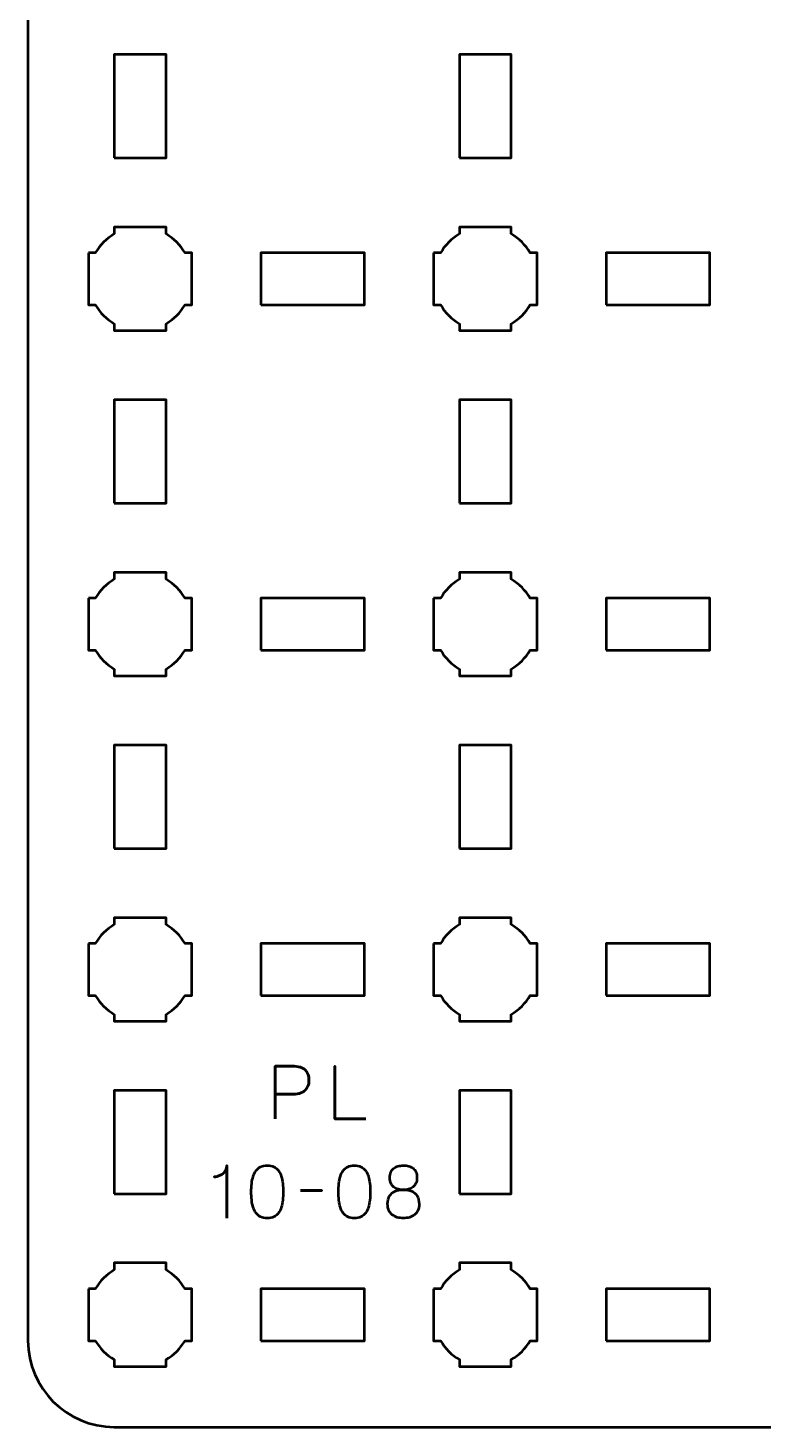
# Model space of a CAD drawing. Header units: centimetres. Extents: x -20.1 to -0.8, y -22.5 to -7.2.
# Drawn here: x -20.15 to -15.89, y -22.5 to -14.4 of the extents above; entities that cross this region are included whole.
import ezdxf

# ---------------------------------------------------------------- set-up
doc = ezdxf.new("R2010")
doc.units = ezdxf.units.CM
doc.header["$MEASUREMENT"] = 0
doc.layers.add('Layer 1', color=7, linetype='Continuous')

msp = doc.modelspace()

# ---------------------------------------------------------------- linework, layer by layer
at = {"layer": 'Layer 1', "color": 250, "lineweight": 53}
for points in [[(-19.65, -15.15), (-19.35, -15.15), (-19.35, -14.55), (-19.65, -14.55), (-19.65, -15.15)], [(-17.65, -15.15), (-17.35, -15.15), (-17.35, -14.55), (-17.65, -14.55), (-17.65, -15.15)], [(-18.8, -16), (-18.2, -16), (-18.2, -15.7), (-18.8, -15.7), (-18.8, -16)], [(-16.8, -16), (-16.2, -16), (-16.2, -15.7), (-16.8, -15.7), (-16.8, -16)], [(-19.65, -17.15), (-19.35, -17.15), (-19.35, -16.55), (-19.65, -16.55), (-19.65, -17.15)], [(-17.65, -17.15), (-17.35, -17.15), (-17.35, -16.55), (-17.65, -16.55), (-17.65, -17.15)], [(-18.8, -18), (-18.2, -18), (-18.2, -17.7), (-18.8, -17.7), (-18.8, -18)], [(-16.8, -18), (-16.2, -18), (-16.2, -17.7), (-16.8, -17.7), (-16.8, -18)], [(-19.65, -19.15), (-19.35, -19.15), (-19.35, -18.55), (-19.65, -18.55), (-19.65, -19.15)], [(-17.65, -19.15), (-17.35, -19.15), (-17.35, -18.55), (-17.65, -18.55), (-17.65, -19.15)], [(-18.8, -20), (-18.2, -20), (-18.2, -19.7), (-18.8, -19.7), (-18.8, -20)], [(-16.8, -20), (-16.2, -20), (-16.2, -19.7), (-16.8, -19.7), (-16.8, -20)], [(-19.65, -21.15), (-19.35, -21.15), (-19.35, -20.55), (-19.65, -20.55), (-19.65, -21.15)], [(-17.65, -21.15), (-17.35, -21.15), (-17.35, -20.55), (-17.65, -20.55), (-17.65, -21.15)], [(-18.8, -22), (-18.2, -22), (-18.2, -21.7), (-18.8, -21.7), (-18.8, -22)], [(-16.8, -22), (-16.2, -22), (-16.2, -21.7), (-16.8, -21.7), (-16.8, -22)]]:
    msp.add_lwpolyline(points, close=True, dxfattribs=at)
msp.add_open_spline([(-20.15, -22), (-20.15, -22), (-20.15, -7.7), (-20.15, -7.7), (-20.15, -7.7), (-20.15, -7.42391), (-19.92609, -7.2), (-19.65, -7.2), (-19.65, -7.2), (-19.65, -7.2), (-1.35, -7.2), (-1.35, -7.2), (-1.35, -7.2), (-1.07391, -7.2), (-0.85, -7.42391), (-0.85, -7.7), (-0.85, -7.7), (-0.85, -7.7), (-0.85, -22), (-0.85, -22), (-0.85, -22), (-0.85, -22.27609), (-1.07391, -22.5), (-1.35, -22.5), (-1.35, -22.5), (-1.35, -22.5), (-19.65, -22.5), (-19.65, -22.5), (-19.65, -22.5), (-19.92609, -22.5), (-20.15, -22.27609), (-20.15, -22)], degree=3, knots=[0, 0, 0, 0, 0.125, 0.125, 0.125, 0.125, 0.25, 0.25, 0.25, 0.25, 0.375, 0.375, 0.375, 0.375, 0.5, 0.5, 0.5, 0.5, 0.625, 0.625, 0.625, 0.625, 0.75, 0.75, 0.75, 0.75, 0.875, 0.875, 0.875, 0.875, 1, 1, 1, 1], dxfattribs=at)
at = {"layer": 'Layer 1', "lineweight": 53}
for points in [[(-19.8, -15.7), (-19.8, -15.7), (-19.75985, -15.7), (-19.75985, -15.7), (-19.75985, -15.7), (-19.7335, -15.65447), (-19.69553, -15.6165), (-19.65, -15.59015), (-19.65, -15.59015), (-19.65, -15.59015), (-19.65, -15.55), (-19.65, -15.55), (-19.65, -15.55), (-19.65, -15.55), (-19.5, -15.55), (-19.5, -15.55), (-19.5, -15.55), (-19.5, -15.55), (-19.35, -15.55), (-19.35, -15.55), (-19.35, -15.55), (-19.35, -15.55), (-19.35, -15.59015), (-19.35, -15.59015), (-19.35, -15.59015), (-19.30447, -15.6165), (-19.2665, -15.65447), (-19.24015, -15.7), (-19.24015, -15.7), (-19.24015, -15.7), (-19.2, -15.7), (-19.2, -15.7), (-19.2, -15.7), (-19.2, -15.7), (-19.2, -15.85), (-19.2, -15.85), (-19.2, -15.85), (-19.2, -15.85), (-19.2, -16), (-19.2, -16), (-19.2, -16), (-19.2, -16), (-19.24015, -16), (-19.24015, -16), (-19.24015, -16), (-19.2665, -16.04553), (-19.30447, -16.0835), (-19.35, -16.10985), (-19.35, -16.10985), (-19.35, -16.10985), (-19.35, -16.15), (-19.35, -16.15), (-19.35, -16.15), (-19.35, -16.15), (-19.5, -16.15), (-19.5, -16.15), (-19.5, -16.15), (-19.5, -16.15), (-19.65, -16.15), (-19.65, -16.15), (-19.65, -16.15), (-19.65, -16.15), (-19.65, -16.10985), (-19.65, -16.10985), (-19.65, -16.10985), (-19.69553, -16.0835), (-19.7335, -16.04553), (-19.75985, -16), (-19.75985, -16), (-19.75985, -16), (-19.8, -16), (-19.8, -16), (-19.8, -16), (-19.8, -16), (-19.8, -15.85), (-19.8, -15.85), (-19.8, -15.85), (-19.8, -15.85), (-19.8, -15.7), (-19.8, -15.7)], [(-17.8, -15.7), (-17.8, -15.7), (-17.75985, -15.7), (-17.75985, -15.7), (-17.75985, -15.7), (-17.7335, -15.65447), (-17.69553, -15.6165), (-17.65, -15.59015), (-17.65, -15.59015), (-17.65, -15.59015), (-17.65, -15.55), (-17.65, -15.55), (-17.65, -15.55), (-17.65, -15.55), (-17.5, -15.55), (-17.5, -15.55), (-17.5, -15.55), (-17.5, -15.55), (-17.35, -15.55), (-17.35, -15.55), (-17.35, -15.55), (-17.35, -15.55), (-17.35, -15.59015), (-17.35, -15.59015), (-17.35, -15.59015), (-17.30447, -15.6165), (-17.2665, -15.65447), (-17.24015, -15.7), (-17.24015, -15.7), (-17.24015, -15.7), (-17.2, -15.7), (-17.2, -15.7), (-17.2, -15.7), (-17.2, -15.7), (-17.2, -15.85), (-17.2, -15.85), (-17.2, -15.85), (-17.2, -15.85), (-17.2, -16), (-17.2, -16), (-17.2, -16), (-17.2, -16), (-17.24015, -16), (-17.24015, -16), (-17.24015, -16), (-17.2665, -16.04553), (-17.30447, -16.0835), (-17.35, -16.10985), (-17.35, -16.10985), (-17.35, -16.10985), (-17.35, -16.15), (-17.35, -16.15), (-17.35, -16.15), (-17.35, -16.15), (-17.5, -16.15), (-17.5, -16.15), (-17.5, -16.15), (-17.5, -16.15), (-17.65, -16.15), (-17.65, -16.15), (-17.65, -16.15), (-17.65, -16.15), (-17.65, -16.10985), (-17.65, -16.10985), (-17.65, -16.10985), (-17.69553, -16.0835), (-17.7335, -16.04553), (-17.75985, -16), (-17.75985, -16), (-17.75985, -16), (-17.8, -16), (-17.8, -16), (-17.8, -16), (-17.8, -16), (-17.8, -15.85), (-17.8, -15.85), (-17.8, -15.85), (-17.8, -15.85), (-17.8, -15.7), (-17.8, -15.7)], [(-19.8, -17.7), (-19.8, -17.7), (-19.75985, -17.7), (-19.75985, -17.7), (-19.75985, -17.7), (-19.7335, -17.65447), (-19.69553, -17.6165), (-19.65, -17.59015), (-19.65, -17.59015), (-19.65, -17.59015), (-19.65, -17.55), (-19.65, -17.55), (-19.65, -17.55), (-19.65, -17.55), (-19.5, -17.55), (-19.5, -17.55), (-19.5, -17.55), (-19.5, -17.55), (-19.35, -17.55), (-19.35, -17.55), (-19.35, -17.55), (-19.35, -17.55), (-19.35, -17.59015), (-19.35, -17.59015), (-19.35, -17.59015), (-19.30447, -17.6165), (-19.2665, -17.65447), (-19.24015, -17.7), (-19.24015, -17.7), (-19.24015, -17.7), (-19.2, -17.7), (-19.2, -17.7), (-19.2, -17.7), (-19.2, -17.7), (-19.2, -17.85), (-19.2, -17.85), (-19.2, -17.85), (-19.2, -17.85), (-19.2, -18), (-19.2, -18), (-19.2, -18), (-19.2, -18), (-19.24015, -18), (-19.24015, -18), (-19.24015, -18), (-19.2665, -18.04553), (-19.30447, -18.0835), (-19.35, -18.10985), (-19.35, -18.10985), (-19.35, -18.10985), (-19.35, -18.15), (-19.35, -18.15), (-19.35, -18.15), (-19.35, -18.15), (-19.5, -18.15), (-19.5, -18.15), (-19.5, -18.15), (-19.5, -18.15), (-19.65, -18.15), (-19.65, -18.15), (-19.65, -18.15), (-19.65, -18.15), (-19.65, -18.10985), (-19.65, -18.10985), (-19.65, -18.10985), (-19.69553, -18.0835), (-19.7335, -18.04553), (-19.75985, -18), (-19.75985, -18), (-19.75985, -18), (-19.8, -18), (-19.8, -18), (-19.8, -18), (-19.8, -18), (-19.8, -17.85), (-19.8, -17.85), (-19.8, -17.85), (-19.8, -17.85), (-19.8, -17.7), (-19.8, -17.7)], [(-17.8, -17.7), (-17.8, -17.7), (-17.75985, -17.7), (-17.75985, -17.7), (-17.75985, -17.7), (-17.7335, -17.65447), (-17.69553, -17.6165), (-17.65, -17.59015), (-17.65, -17.59015), (-17.65, -17.59015), (-17.65, -17.55), (-17.65, -17.55), (-17.65, -17.55), (-17.65, -17.55), (-17.5, -17.55), (-17.5, -17.55), (-17.5, -17.55), (-17.5, -17.55), (-17.35, -17.55), (-17.35, -17.55), (-17.35, -17.55), (-17.35, -17.55), (-17.35, -17.59015), (-17.35, -17.59015), (-17.35, -17.59015), (-17.30447, -17.6165), (-17.2665, -17.65447), (-17.24015, -17.7), (-17.24015, -17.7), (-17.24015, -17.7), (-17.2, -17.7), (-17.2, -17.7), (-17.2, -17.7), (-17.2, -17.7), (-17.2, -17.85), (-17.2, -17.85), (-17.2, -17.85), (-17.2, -17.85), (-17.2, -18), (-17.2, -18), (-17.2, -18), (-17.2, -18), (-17.24015, -18), (-17.24015, -18), (-17.24015, -18), (-17.2665, -18.04553), (-17.30447, -18.0835), (-17.35, -18.10985), (-17.35, -18.10985), (-17.35, -18.10985), (-17.35, -18.15), (-17.35, -18.15), (-17.35, -18.15), (-17.35, -18.15), (-17.5, -18.15), (-17.5, -18.15), (-17.5, -18.15), (-17.5, -18.15), (-17.65, -18.15), (-17.65, -18.15), (-17.65, -18.15), (-17.65, -18.15), (-17.65, -18.10985), (-17.65, -18.10985), (-17.65, -18.10985), (-17.69553, -18.0835), (-17.7335, -18.04553), (-17.75985, -18), (-17.75985, -18), (-17.75985, -18), (-17.8, -18), (-17.8, -18), (-17.8, -18), (-17.8, -18), (-17.8, -17.85), (-17.8, -17.85), (-17.8, -17.85), (-17.8, -17.85), (-17.8, -17.7), (-17.8, -17.7)], [(-19.8, -19.7), (-19.8, -19.7), (-19.75985, -19.7), (-19.75985, -19.7), (-19.75985, -19.7), (-19.7335, -19.65447), (-19.69553, -19.6165), (-19.65, -19.59015), (-19.65, -19.59015), (-19.65, -19.59015), (-19.65, -19.55), (-19.65, -19.55), (-19.65, -19.55), (-19.65, -19.55), (-19.5, -19.55), (-19.5, -19.55), (-19.5, -19.55), (-19.5, -19.55), (-19.35, -19.55), (-19.35, -19.55), (-19.35, -19.55), (-19.35, -19.55), (-19.35, -19.59015), (-19.35, -19.59015), (-19.35, -19.59015), (-19.30447, -19.6165), (-19.2665, -19.65447), (-19.24015, -19.7), (-19.24015, -19.7), (-19.24015, -19.7), (-19.2, -19.7), (-19.2, -19.7), (-19.2, -19.7), (-19.2, -19.7), (-19.2, -19.85), (-19.2, -19.85), (-19.2, -19.85), (-19.2, -19.85), (-19.2, -20), (-19.2, -20), (-19.2, -20), (-19.2, -20), (-19.24015, -20), (-19.24015, -20), (-19.24015, -20), (-19.2665, -20.04553), (-19.30447, -20.0835), (-19.35, -20.10985), (-19.35, -20.10985), (-19.35, -20.10985), (-19.35, -20.15), (-19.35, -20.15), (-19.35, -20.15), (-19.35, -20.15), (-19.5, -20.15), (-19.5, -20.15), (-19.5, -20.15), (-19.5, -20.15), (-19.65, -20.15), (-19.65, -20.15), (-19.65, -20.15), (-19.65, -20.15), (-19.65, -20.10985), (-19.65, -20.10985), (-19.65, -20.10985), (-19.69553, -20.0835), (-19.7335, -20.04553), (-19.75985, -20), (-19.75985, -20), (-19.75985, -20), (-19.8, -20), (-19.8, -20), (-19.8, -20), (-19.8, -20), (-19.8, -19.85), (-19.8, -19.85), (-19.8, -19.85), (-19.8, -19.85), (-19.8, -19.7), (-19.8, -19.7)], [(-17.8, -19.7), (-17.8, -19.7), (-17.75985, -19.7), (-17.75985, -19.7), (-17.75985, -19.7), (-17.7335, -19.65447), (-17.69553, -19.6165), (-17.65, -19.59015), (-17.65, -19.59015), (-17.65, -19.59015), (-17.65, -19.55), (-17.65, -19.55), (-17.65, -19.55), (-17.65, -19.55), (-17.5, -19.55), (-17.5, -19.55), (-17.5, -19.55), (-17.5, -19.55), (-17.35, -19.55), (-17.35, -19.55), (-17.35, -19.55), (-17.35, -19.55), (-17.35, -19.59015), (-17.35, -19.59015), (-17.35, -19.59015), (-17.30447, -19.6165), (-17.2665, -19.65447), (-17.24015, -19.7), (-17.24015, -19.7), (-17.24015, -19.7), (-17.2, -19.7), (-17.2, -19.7), (-17.2, -19.7), (-17.2, -19.7), (-17.2, -19.85), (-17.2, -19.85), (-17.2, -19.85), (-17.2, -19.85), (-17.2, -20), (-17.2, -20), (-17.2, -20), (-17.2, -20), (-17.24015, -20), (-17.24015, -20), (-17.24015, -20), (-17.2665, -20.04553), (-17.30447, -20.0835), (-17.35, -20.10985), (-17.35, -20.10985), (-17.35, -20.10985), (-17.35, -20.15), (-17.35, -20.15), (-17.35, -20.15), (-17.35, -20.15), (-17.5, -20.15), (-17.5, -20.15), (-17.5, -20.15), (-17.5, -20.15), (-17.65, -20.15), (-17.65, -20.15), (-17.65, -20.15), (-17.65, -20.15), (-17.65, -20.10985), (-17.65, -20.10985), (-17.65, -20.10985), (-17.69553, -20.0835), (-17.7335, -20.04553), (-17.75985, -20), (-17.75985, -20), (-17.75985, -20), (-17.8, -20), (-17.8, -20), (-17.8, -20), (-17.8, -20), (-17.8, -19.85), (-17.8, -19.85), (-17.8, -19.85), (-17.8, -19.85), (-17.8, -19.7), (-17.8, -19.7)], [(-19.8, -21.7), (-19.8, -21.7), (-19.75985, -21.7), (-19.75985, -21.7), (-19.75985, -21.7), (-19.7335, -21.65447), (-19.69553, -21.6165), (-19.65, -21.59015), (-19.65, -21.59015), (-19.65, -21.59015), (-19.65, -21.55), (-19.65, -21.55), (-19.65, -21.55), (-19.65, -21.55), (-19.5, -21.55), (-19.5, -21.55), (-19.5, -21.55), (-19.5, -21.55), (-19.35, -21.55), (-19.35, -21.55), (-19.35, -21.55), (-19.35, -21.55), (-19.35, -21.59015), (-19.35, -21.59015), (-19.35, -21.59015), (-19.30447, -21.6165), (-19.2665, -21.65447), (-19.24015, -21.7), (-19.24015, -21.7), (-19.24015, -21.7), (-19.2, -21.7), (-19.2, -21.7), (-19.2, -21.7), (-19.2, -21.7), (-19.2, -21.85), (-19.2, -21.85), (-19.2, -21.85), (-19.2, -21.85), (-19.2, -22), (-19.2, -22), (-19.2, -22), (-19.2, -22), (-19.24015, -22), (-19.24015, -22), (-19.24015, -22), (-19.2665, -22.04553), (-19.30447, -22.0835), (-19.35, -22.10985), (-19.35, -22.10985), (-19.35, -22.10985), (-19.35, -22.15), (-19.35, -22.15), (-19.35, -22.15), (-19.35, -22.15), (-19.5, -22.15), (-19.5, -22.15), (-19.5, -22.15), (-19.5, -22.15), (-19.65, -22.15), (-19.65, -22.15), (-19.65, -22.15), (-19.65, -22.15), (-19.65, -22.10985), (-19.65, -22.10985), (-19.65, -22.10985), (-19.69553, -22.0835), (-19.7335, -22.04553), (-19.75985, -22), (-19.75985, -22), (-19.75985, -22), (-19.8, -22), (-19.8, -22), (-19.8, -22), (-19.8, -22), (-19.8, -21.85), (-19.8, -21.85), (-19.8, -21.85), (-19.8, -21.85), (-19.8, -21.7), (-19.8, -21.7)], [(-17.8, -21.7), (-17.8, -21.7), (-17.75985, -21.7), (-17.75985, -21.7), (-17.75985, -21.7), (-17.7335, -21.65447), (-17.69553, -21.6165), (-17.65, -21.59015), (-17.65, -21.59015), (-17.65, -21.59015), (-17.65, -21.55), (-17.65, -21.55), (-17.65, -21.55), (-17.65, -21.55), (-17.5, -21.55), (-17.5, -21.55), (-17.5, -21.55), (-17.5, -21.55), (-17.35, -21.55), (-17.35, -21.55), (-17.35, -21.55), (-17.35, -21.55), (-17.35, -21.59015), (-17.35, -21.59015), (-17.35, -21.59015), (-17.30447, -21.6165), (-17.2665, -21.65447), (-17.24015, -21.7), (-17.24015, -21.7), (-17.24015, -21.7), (-17.2, -21.7), (-17.2, -21.7), (-17.2, -21.7), (-17.2, -21.7), (-17.2, -21.85), (-17.2, -21.85), (-17.2, -21.85), (-17.2, -21.85), (-17.2, -22), (-17.2, -22), (-17.2, -22), (-17.2, -22), (-17.24015, -22), (-17.24015, -22), (-17.24015, -22), (-17.2665, -22.04553), (-17.30447, -22.0835), (-17.35, -22.10985), (-17.35, -22.10985), (-17.35, -22.10985), (-17.35, -22.15), (-17.35, -22.15), (-17.35, -22.15), (-17.35, -22.15), (-17.5, -22.15), (-17.5, -22.15), (-17.5, -22.15), (-17.5, -22.15), (-17.65, -22.15), (-17.65, -22.15), (-17.65, -22.15), (-17.65, -22.15), (-17.65, -22.10985), (-17.65, -22.10985), (-17.65, -22.10985), (-17.69553, -22.0835), (-17.7335, -22.04553), (-17.75985, -22), (-17.75985, -22), (-17.75985, -22), (-17.8, -22), (-17.8, -22), (-17.8, -22), (-17.8, -22), (-17.8, -21.85), (-17.8, -21.85), (-17.8, -21.85), (-17.8, -21.85), (-17.8, -21.7), (-17.8, -21.7)]]:
    msp.add_open_spline(points, degree=3, knots=[0, 0, 0, 0, 0.05, 0.05, 0.05, 0.05, 0.1, 0.1, 0.1, 0.1, 0.15, 0.15, 0.15, 0.15, 0.2, 0.2, 0.2, 0.2, 0.25, 0.25, 0.25, 0.25, 0.3, 0.3, 0.3, 0.3, 0.35, 0.35, 0.35, 0.35, 0.4, 0.4, 0.4, 0.4, 0.45, 0.45, 0.45, 0.45, 0.5, 0.5, 0.5, 0.5, 0.55, 0.55, 0.55, 0.55, 0.6, 0.6, 0.6, 0.6, 0.65, 0.65, 0.65, 0.65, 0.7, 0.7, 0.7, 0.7, 0.75, 0.75, 0.75, 0.75, 0.8, 0.8, 0.8, 0.8, 0.85, 0.85, 0.85, 0.85, 0.9, 0.9, 0.9, 0.9, 0.95, 0.95, 0.95, 0.95, 1, 1, 1, 1], dxfattribs=at)
at = {"layer": 'Layer 1', "color": 5, "lineweight": 53}
for points, knots in [([(-18.71758, -20.71494), (-18.71758, -20.71494), (-18.71758, -20.40972), (-18.71758, -20.40972), (-18.71758, -20.40972), (-18.71758, -20.40972), (-18.62021, -20.40972), (-18.62021, -20.40972), (-18.62021, -20.40972), (-18.60074, -20.40979), (-18.58473, -20.41198), (-18.5721, -20.41621), (-18.5721, -20.41621), (-18.55954, -20.42037), (-18.54966, -20.42616), (-18.54253, -20.4335), (-18.54253, -20.4335), (-18.53541, -20.44076), (-18.53033, -20.44909), (-18.52722, -20.45847), (-18.52722, -20.45847), (-18.52419, -20.46786), (-18.52243, -20.47766), (-18.522, -20.48804), (-18.522, -20.48804), (-18.52151, -20.49841), (-18.52271, -20.50857), (-18.52553, -20.51844), (-18.52553, -20.51844), (-18.52842, -20.52832), (-18.53329, -20.53728), (-18.54028, -20.54533), (-18.54028, -20.54533), (-18.54719, -20.55337), (-18.55657, -20.55979), (-18.56836, -20.56452), (-18.56836, -20.56452), (-18.58014, -20.56931), (-18.59474, -20.57171), (-18.61217, -20.57185), (-18.61217, -20.57185), (-18.61217, -20.57185), (-18.71758, -20.57185), (-18.71758, -20.57185), (-18.71758, -20.57185), (-18.71758, -20.57185), (-18.61217, -20.57185), (-18.61217, -20.57185), (-18.61217, -20.57185), (-18.5951, -20.57171), (-18.58063, -20.56931), (-18.56892, -20.56452), (-18.56892, -20.56452), (-18.55714, -20.55979), (-18.54775, -20.55337), (-18.5407, -20.54533), (-18.5407, -20.54533), (-18.53371, -20.53728), (-18.5287, -20.52832), (-18.52574, -20.51844), (-18.52574, -20.51844), (-18.52278, -20.50857), (-18.52151, -20.49841), (-18.522, -20.48804), (-18.522, -20.48804), (-18.52243, -20.47766), (-18.52419, -20.46786), (-18.52736, -20.45847), (-18.52736, -20.45847), (-18.53047, -20.44909), (-18.53569, -20.44076), (-18.54282, -20.4335), (-18.54282, -20.4335), (-18.55001, -20.42616), (-18.55989, -20.42037), (-18.57245, -20.41621), (-18.57245, -20.41621), (-18.58508, -20.41198), (-18.60095, -20.40979), (-18.62021, -20.40972), (-18.62021, -20.40972), (-18.62021, -20.40972), (-18.71758, -20.40972), (-18.71758, -20.40972), (-18.71758, -20.40972), (-18.71758, -20.40972), (-18.71758, -20.71494), (-18.71758, -20.71494)], [0, 0, 0, 0, 0.0454545, 0.0454545, 0.0454545, 0.0454545, 0.0909091, 0.0909091, 0.0909091, 0.0909091, 0.1363636, 0.1363636, 0.1363636, 0.1363636, 0.1818182, 0.1818182, 0.1818182, 0.1818182, 0.2272727, 0.2272727, 0.2272727, 0.2272727, 0.2727273, 0.2727273, 0.2727273, 0.2727273, 0.3181818, 0.3181818, 0.3181818, 0.3181818, 0.3636364, 0.3636364, 0.3636364, 0.3636364, 0.4090909, 0.4090909, 0.4090909, 0.4090909, 0.4545455, 0.4545455, 0.4545455, 0.4545455, 0.5, 0.5, 0.5, 0.5, 0.5454545, 0.5454545, 0.5454545, 0.5454545, 0.5909091, 0.5909091, 0.5909091, 0.5909091, 0.6363636, 0.6363636, 0.6363636, 0.6363636, 0.6818182, 0.6818182, 0.6818182, 0.6818182, 0.7272727, 0.7272727, 0.7272727, 0.7272727, 0.7727273, 0.7727273, 0.7727273, 0.7727273, 0.8181818, 0.8181818, 0.8181818, 0.8181818, 0.8636364, 0.8636364, 0.8636364, 0.8636364, 0.9090909, 0.9090909, 0.9090909, 0.9090909, 0.9545455, 0.9545455, 0.9545455, 0.9545455, 1, 1, 1, 1]), ([(-18.19308, -20.71494), (-18.19308, -20.71494), (-18.3713, -20.71494), (-18.3713, -20.71494), (-18.3713, -20.71494), (-18.3713, -20.71494), (-18.3713, -20.40972), (-18.3713, -20.40972), (-18.3713, -20.40972), (-18.3713, -20.40972), (-18.3713, -20.71494), (-18.3713, -20.71494), (-18.3713, -20.71494), (-18.3713, -20.71494), (-18.19308, -20.71494), (-18.19308, -20.71494)], [0, 0, 0, 0, 0.25, 0.25, 0.25, 0.25, 0.5, 0.5, 0.5, 0.5, 0.75, 0.75, 0.75, 0.75, 1, 1, 1, 1]), ([(-18.99846, -21.29025), (-18.99846, -21.29025), (-18.99846, -20.98503), (-18.99846, -20.98503), (-18.99846, -20.98503), (-18.99853, -20.9954), (-19.00037, -21.00429), (-19.0039, -21.0117), (-19.0039, -21.0117), (-19.00735, -21.01918), (-19.01194, -21.02532), (-19.01758, -21.03025), (-19.01758, -21.03025), (-19.02323, -21.03519), (-19.0293, -21.03914), (-19.03579, -21.04211), (-19.03579, -21.04211), (-19.04228, -21.045), (-19.04856, -21.04719), (-19.05463, -21.04853), (-19.05463, -21.04853), (-19.06076, -21.04994), (-19.06599, -21.05079), (-19.07043, -21.05107), (-19.07043, -21.05107), (-19.06599, -21.05079), (-19.06076, -21.04994), (-19.05463, -21.04853), (-19.05463, -21.04853), (-19.04856, -21.04719), (-19.04228, -21.045), (-19.03579, -21.04211), (-19.03579, -21.04211), (-19.0293, -21.03914), (-19.02323, -21.03519), (-19.01758, -21.03025), (-19.01758, -21.03025), (-19.01194, -21.02532), (-19.00735, -21.01918), (-19.0039, -21.0117), (-19.0039, -21.0117), (-19.00037, -21.00429), (-18.99853, -20.9954), (-18.99846, -20.98503), (-18.99846, -20.98503), (-18.99846, -20.98503), (-18.99846, -21.29025), (-18.99846, -21.29025)], [0, 0, 0, 0, 0.0833333, 0.0833333, 0.0833333, 0.0833333, 0.1666667, 0.1666667, 0.1666667, 0.1666667, 0.25, 0.25, 0.25, 0.25, 0.3333333, 0.3333333, 0.3333333, 0.3333333, 0.4166667, 0.4166667, 0.4166667, 0.4166667, 0.5, 0.5, 0.5, 0.5, 0.5833333, 0.5833333, 0.5833333, 0.5833333, 0.6666667, 0.6666667, 0.6666667, 0.6666667, 0.75, 0.75, 0.75, 0.75, 0.8333333, 0.8333333, 0.8333333, 0.8333333, 0.9166667, 0.9166667, 0.9166667, 0.9166667, 1, 1, 1, 1]), ([(-18.76394, -21.29025), (-18.74913, -21.29018), (-18.73636, -21.28757), (-18.7257, -21.28249), (-18.7257, -21.28249), (-18.71512, -21.27741), (-18.7063, -21.27014), (-18.69925, -21.2609), (-18.69925, -21.2609), (-18.69226, -21.25159), (-18.68676, -21.24058), (-18.68267, -21.22788), (-18.68267, -21.22788), (-18.67864, -21.21518), (-18.67575, -21.20128), (-18.67413, -21.18604), (-18.67413, -21.18604), (-18.67243, -21.1708), (-18.67159, -21.15478), (-18.67166, -21.13785), (-18.67166, -21.13785), (-18.67159, -21.12099), (-18.67243, -21.10497), (-18.67413, -21.0898), (-18.67413, -21.0898), (-18.67575, -21.07463), (-18.67864, -21.06066), (-18.68267, -21.04796), (-18.68267, -21.04796), (-18.68676, -21.03533), (-18.69226, -21.02433), (-18.69925, -21.01494), (-18.69925, -21.01494), (-18.7063, -21.00563), (-18.71512, -20.99836), (-18.7257, -20.99328), (-18.7257, -20.99328), (-18.73636, -20.98813), (-18.74913, -20.98552), (-18.76394, -20.98545), (-18.76394, -20.98545), (-18.77876, -20.98552), (-18.79153, -20.98813), (-18.80219, -20.99328), (-18.80219, -20.99328), (-18.81277, -20.99836), (-18.82159, -21.00563), (-18.82864, -21.01494), (-18.82864, -21.01494), (-18.83563, -21.02433), (-18.84113, -21.03533), (-18.84522, -21.04796), (-18.84522, -21.04796), (-18.84925, -21.06066), (-18.85214, -21.07463), (-18.85376, -21.0898), (-18.85376, -21.0898), (-18.85545, -21.10497), (-18.8563, -21.12099), (-18.85623, -21.13785), (-18.85623, -21.13785), (-18.8563, -21.15478), (-18.85545, -21.1708), (-18.85376, -21.18604), (-18.85376, -21.18604), (-18.85214, -21.20128), (-18.84925, -21.21518), (-18.84522, -21.22788), (-18.84522, -21.22788), (-18.84113, -21.24058), (-18.83563, -21.25159), (-18.82864, -21.2609), (-18.82864, -21.2609), (-18.82159, -21.27014), (-18.81277, -21.27741), (-18.80219, -21.28249), (-18.80219, -21.28249), (-18.79153, -21.28757), (-18.77876, -21.29018), (-18.76394, -21.29025)], [0, 0, 0, 0, 0.05, 0.05, 0.05, 0.05, 0.1, 0.1, 0.1, 0.1, 0.15, 0.15, 0.15, 0.15, 0.2, 0.2, 0.2, 0.2, 0.25, 0.25, 0.25, 0.25, 0.3, 0.3, 0.3, 0.3, 0.35, 0.35, 0.35, 0.35, 0.4, 0.4, 0.4, 0.4, 0.45, 0.45, 0.45, 0.45, 0.5, 0.5, 0.5, 0.5, 0.55, 0.55, 0.55, 0.55, 0.6, 0.6, 0.6, 0.6, 0.65, 0.65, 0.65, 0.65, 0.7, 0.7, 0.7, 0.7, 0.75, 0.75, 0.75, 0.75, 0.8, 0.8, 0.8, 0.8, 0.85, 0.85, 0.85, 0.85, 0.9, 0.9, 0.9, 0.9, 0.95, 0.95, 0.95, 0.95, 1, 1, 1, 1]), ([(-18.76394, -21.29025), (-18.74913, -21.29018), (-18.73636, -21.28757), (-18.7257, -21.28249), (-18.7257, -21.28249), (-18.71512, -21.27741), (-18.7063, -21.27014), (-18.69925, -21.2609), (-18.69925, -21.2609), (-18.69226, -21.25159), (-18.68676, -21.24058), (-18.68267, -21.22788), (-18.68267, -21.22788), (-18.67864, -21.21518), (-18.67575, -21.20128), (-18.67413, -21.18604), (-18.67413, -21.18604), (-18.67243, -21.1708), (-18.67159, -21.15478), (-18.67166, -21.13785), (-18.67166, -21.13785), (-18.67159, -21.12099), (-18.67243, -21.10497), (-18.67413, -21.0898), (-18.67413, -21.0898), (-18.67575, -21.07463), (-18.67864, -21.06066), (-18.68267, -21.04796), (-18.68267, -21.04796), (-18.68676, -21.03533), (-18.69226, -21.02433), (-18.69925, -21.01494), (-18.69925, -21.01494), (-18.7063, -21.00563), (-18.71512, -20.99836), (-18.7257, -20.99328), (-18.7257, -20.99328), (-18.73636, -20.98813), (-18.74913, -20.98552), (-18.76394, -20.98545), (-18.76394, -20.98545), (-18.77876, -20.98552), (-18.79153, -20.98813), (-18.80219, -20.99328), (-18.80219, -20.99328), (-18.81277, -20.99836), (-18.82159, -21.00563), (-18.82864, -21.01494), (-18.82864, -21.01494), (-18.83563, -21.02433), (-18.84113, -21.03533), (-18.84522, -21.04796), (-18.84522, -21.04796), (-18.84925, -21.06066), (-18.85214, -21.07463), (-18.85376, -21.0898), (-18.85376, -21.0898), (-18.85545, -21.10497), (-18.8563, -21.12099), (-18.85623, -21.13785), (-18.85623, -21.13785), (-18.8563, -21.15478), (-18.85545, -21.1708), (-18.85376, -21.18604), (-18.85376, -21.18604), (-18.85214, -21.20128), (-18.84925, -21.21518), (-18.84522, -21.22788), (-18.84522, -21.22788), (-18.84113, -21.24058), (-18.83563, -21.25159), (-18.82864, -21.2609), (-18.82864, -21.2609), (-18.82159, -21.27014), (-18.81277, -21.27741), (-18.80219, -21.28249), (-18.80219, -21.28249), (-18.79153, -21.28757), (-18.77876, -21.29018), (-18.76394, -21.29025)], [0, 0, 0, 0, 0.05, 0.05, 0.05, 0.05, 0.1, 0.1, 0.1, 0.1, 0.15, 0.15, 0.15, 0.15, 0.2, 0.2, 0.2, 0.2, 0.25, 0.25, 0.25, 0.25, 0.3, 0.3, 0.3, 0.3, 0.35, 0.35, 0.35, 0.35, 0.4, 0.4, 0.4, 0.4, 0.45, 0.45, 0.45, 0.45, 0.5, 0.5, 0.5, 0.5, 0.55, 0.55, 0.55, 0.55, 0.6, 0.6, 0.6, 0.6, 0.65, 0.65, 0.65, 0.65, 0.7, 0.7, 0.7, 0.7, 0.75, 0.75, 0.75, 0.75, 0.8, 0.8, 0.8, 0.8, 0.85, 0.85, 0.85, 0.85, 0.9, 0.9, 0.9, 0.9, 0.95, 0.95, 0.95, 0.95, 1, 1, 1, 1]), ([(-18.25891, -21.29025), (-18.2441, -21.29018), (-18.23133, -21.28757), (-18.22067, -21.28249), (-18.22067, -21.28249), (-18.21009, -21.27741), (-18.20127, -21.27014), (-18.19422, -21.2609), (-18.19422, -21.2609), (-18.18723, -21.25159), (-18.18173, -21.24058), (-18.17764, -21.22788), (-18.17764, -21.22788), (-18.17361, -21.21518), (-18.17072, -21.20128), (-18.1691, -21.18604), (-18.1691, -21.18604), (-18.1674, -21.1708), (-18.16656, -21.15478), (-18.16663, -21.13785), (-18.16663, -21.13785), (-18.16656, -21.12099), (-18.1674, -21.10497), (-18.1691, -21.0898), (-18.1691, -21.0898), (-18.17072, -21.07463), (-18.17361, -21.06066), (-18.17764, -21.04796), (-18.17764, -21.04796), (-18.18173, -21.03533), (-18.18723, -21.02433), (-18.19422, -21.01494), (-18.19422, -21.01494), (-18.20127, -21.00563), (-18.21009, -20.99836), (-18.22067, -20.99328), (-18.22067, -20.99328), (-18.23133, -20.98813), (-18.2441, -20.98552), (-18.25891, -20.98545), (-18.25891, -20.98545), (-18.27373, -20.98552), (-18.2865, -20.98813), (-18.29716, -20.99328), (-18.29716, -20.99328), (-18.30774, -20.99836), (-18.31656, -21.00563), (-18.32361, -21.01494), (-18.32361, -21.01494), (-18.3306, -21.02433), (-18.3361, -21.03533), (-18.34019, -21.04796), (-18.34019, -21.04796), (-18.34422, -21.06066), (-18.34711, -21.07463), (-18.34873, -21.0898), (-18.34873, -21.0898), (-18.35042, -21.10497), (-18.35127, -21.12099), (-18.3512, -21.13785), (-18.3512, -21.13785), (-18.35127, -21.15478), (-18.35042, -21.1708), (-18.34873, -21.18604), (-18.34873, -21.18604), (-18.34711, -21.20128), (-18.34422, -21.21518), (-18.34019, -21.22788), (-18.34019, -21.22788), (-18.3361, -21.24058), (-18.3306, -21.25159), (-18.32361, -21.2609), (-18.32361, -21.2609), (-18.31656, -21.27014), (-18.30774, -21.27741), (-18.29716, -21.28249), (-18.29716, -21.28249), (-18.2865, -21.28757), (-18.27373, -21.29018), (-18.25891, -21.29025)], [0, 0, 0, 0, 0.05, 0.05, 0.05, 0.05, 0.1, 0.1, 0.1, 0.1, 0.15, 0.15, 0.15, 0.15, 0.2, 0.2, 0.2, 0.2, 0.25, 0.25, 0.25, 0.25, 0.3, 0.3, 0.3, 0.3, 0.35, 0.35, 0.35, 0.35, 0.4, 0.4, 0.4, 0.4, 0.45, 0.45, 0.45, 0.45, 0.5, 0.5, 0.5, 0.5, 0.55, 0.55, 0.55, 0.55, 0.6, 0.6, 0.6, 0.6, 0.65, 0.65, 0.65, 0.65, 0.7, 0.7, 0.7, 0.7, 0.75, 0.75, 0.75, 0.75, 0.8, 0.8, 0.8, 0.8, 0.85, 0.85, 0.85, 0.85, 0.9, 0.9, 0.9, 0.9, 0.95, 0.95, 0.95, 0.95, 1, 1, 1, 1]), ([(-18.25891, -21.29025), (-18.2441, -21.29018), (-18.23133, -21.28757), (-18.22067, -21.28249), (-18.22067, -21.28249), (-18.21009, -21.27741), (-18.20127, -21.27014), (-18.19422, -21.2609), (-18.19422, -21.2609), (-18.18723, -21.25159), (-18.18173, -21.24058), (-18.17764, -21.22788), (-18.17764, -21.22788), (-18.17361, -21.21518), (-18.17072, -21.20128), (-18.1691, -21.18604), (-18.1691, -21.18604), (-18.1674, -21.1708), (-18.16656, -21.15478), (-18.16663, -21.13785), (-18.16663, -21.13785), (-18.16656, -21.12099), (-18.1674, -21.10497), (-18.1691, -21.0898), (-18.1691, -21.0898), (-18.17072, -21.07463), (-18.17361, -21.06066), (-18.17764, -21.04796), (-18.17764, -21.04796), (-18.18173, -21.03533), (-18.18723, -21.02433), (-18.19422, -21.01494), (-18.19422, -21.01494), (-18.20127, -21.00563), (-18.21009, -20.99836), (-18.22067, -20.99328), (-18.22067, -20.99328), (-18.23133, -20.98813), (-18.2441, -20.98552), (-18.25891, -20.98545), (-18.25891, -20.98545), (-18.27373, -20.98552), (-18.2865, -20.98813), (-18.29716, -20.99328), (-18.29716, -20.99328), (-18.30774, -20.99836), (-18.31656, -21.00563), (-18.32361, -21.01494), (-18.32361, -21.01494), (-18.3306, -21.02433), (-18.3361, -21.03533), (-18.34019, -21.04796), (-18.34019, -21.04796), (-18.34422, -21.06066), (-18.34711, -21.07463), (-18.34873, -21.0898), (-18.34873, -21.0898), (-18.35042, -21.10497), (-18.35127, -21.12099), (-18.3512, -21.13785), (-18.3512, -21.13785), (-18.35127, -21.15478), (-18.35042, -21.1708), (-18.34873, -21.18604), (-18.34873, -21.18604), (-18.34711, -21.20128), (-18.34422, -21.21518), (-18.34019, -21.22788), (-18.34019, -21.22788), (-18.3361, -21.24058), (-18.3306, -21.25159), (-18.32361, -21.2609), (-18.32361, -21.2609), (-18.31656, -21.27014), (-18.30774, -21.27741), (-18.29716, -21.28249), (-18.29716, -21.28249), (-18.2865, -21.28757), (-18.27373, -21.29018), (-18.25891, -21.29025)], [0, 0, 0, 0, 0.05, 0.05, 0.05, 0.05, 0.1, 0.1, 0.1, 0.1, 0.15, 0.15, 0.15, 0.15, 0.2, 0.2, 0.2, 0.2, 0.25, 0.25, 0.25, 0.25, 0.3, 0.3, 0.3, 0.3, 0.35, 0.35, 0.35, 0.35, 0.4, 0.4, 0.4, 0.4, 0.45, 0.45, 0.45, 0.45, 0.5, 0.5, 0.5, 0.5, 0.55, 0.55, 0.55, 0.55, 0.6, 0.6, 0.6, 0.6, 0.65, 0.65, 0.65, 0.65, 0.7, 0.7, 0.7, 0.7, 0.75, 0.75, 0.75, 0.75, 0.8, 0.8, 0.8, 0.8, 0.85, 0.85, 0.85, 0.85, 0.9, 0.9, 0.9, 0.9, 0.95, 0.95, 0.95, 0.95, 1, 1, 1, 1]), ([(-17.97528, -21.12642), (-17.96442, -21.12642), (-17.95426, -21.12515), (-17.94473, -21.12261), (-17.94473, -21.12261), (-17.93528, -21.12), (-17.92695, -21.11591), (-17.91969, -21.11033), (-17.91969, -21.11033), (-17.91249, -21.10476), (-17.90685, -21.09749), (-17.90275, -21.08853), (-17.90275, -21.08853), (-17.89866, -21.07964), (-17.89662, -21.06885), (-17.89655, -21.05615), (-17.89655, -21.05615), (-17.89662, -21.04345), (-17.89859, -21.03258), (-17.90247, -21.02355), (-17.90247, -21.02355), (-17.90635, -21.01452), (-17.91186, -21.00711), (-17.91891, -21.0014), (-17.91891, -21.0014), (-17.92597, -20.99575), (-17.93429, -20.99159), (-17.94389, -20.98898), (-17.94389, -20.98898), (-17.95341, -20.98637), (-17.96393, -20.98524), (-17.97528, -20.98545), (-17.97528, -20.98545), (-17.98664, -20.98559), (-17.99716, -20.98708), (-18.00668, -20.98969), (-18.00668, -20.98969), (-18.01628, -20.99237), (-18.0246, -20.99646), (-18.03166, -21.00203), (-18.03166, -21.00203), (-18.03871, -21.00761), (-18.04422, -21.01487), (-18.0481, -21.02376), (-18.0481, -21.02376), (-18.05198, -21.03272), (-18.05395, -21.04345), (-18.05402, -21.05615), (-18.05402, -21.05615), (-18.05395, -21.06885), (-18.05191, -21.07964), (-18.04781, -21.08853), (-18.04781, -21.08853), (-18.04372, -21.09749), (-18.03808, -21.10476), (-18.03081, -21.11033), (-18.03081, -21.11033), (-18.02361, -21.11591), (-18.01529, -21.12), (-18.00583, -21.12261), (-18.00583, -21.12261), (-17.99631, -21.12515), (-17.98615, -21.12642), (-17.97528, -21.12642)], [0, 0, 0, 0, 0.0625, 0.0625, 0.0625, 0.0625, 0.125, 0.125, 0.125, 0.125, 0.1875, 0.1875, 0.1875, 0.1875, 0.25, 0.25, 0.25, 0.25, 0.3125, 0.3125, 0.3125, 0.3125, 0.375, 0.375, 0.375, 0.375, 0.4375, 0.4375, 0.4375, 0.4375, 0.5, 0.5, 0.5, 0.5, 0.5625, 0.5625, 0.5625, 0.5625, 0.625, 0.625, 0.625, 0.625, 0.6875, 0.6875, 0.6875, 0.6875, 0.75, 0.75, 0.75, 0.75, 0.8125, 0.8125, 0.8125, 0.8125, 0.875, 0.875, 0.875, 0.875, 0.9375, 0.9375, 0.9375, 0.9375, 1, 1, 1, 1]), ([(-17.97528, -21.12642), (-17.96442, -21.12642), (-17.95426, -21.12515), (-17.94473, -21.12261), (-17.94473, -21.12261), (-17.93528, -21.12), (-17.92695, -21.11591), (-17.91969, -21.11033), (-17.91969, -21.11033), (-17.91249, -21.10476), (-17.90685, -21.09749), (-17.90275, -21.08853), (-17.90275, -21.08853), (-17.89866, -21.07964), (-17.89662, -21.06885), (-17.89655, -21.05615), (-17.89655, -21.05615), (-17.89662, -21.04345), (-17.89859, -21.03258), (-17.90247, -21.02355), (-17.90247, -21.02355), (-17.90635, -21.01452), (-17.91186, -21.00711), (-17.91891, -21.0014), (-17.91891, -21.0014), (-17.92597, -20.99575), (-17.93429, -20.99159), (-17.94389, -20.98898), (-17.94389, -20.98898), (-17.95341, -20.98637), (-17.96393, -20.98524), (-17.97528, -20.98545), (-17.97528, -20.98545), (-17.98664, -20.98559), (-17.99716, -20.98708), (-18.00668, -20.98969), (-18.00668, -20.98969), (-18.01628, -20.99237), (-18.0246, -20.99646), (-18.03166, -21.00203), (-18.03166, -21.00203), (-18.03871, -21.00761), (-18.04422, -21.01487), (-18.0481, -21.02376), (-18.0481, -21.02376), (-18.05198, -21.03272), (-18.05395, -21.04345), (-18.05402, -21.05615), (-18.05402, -21.05615), (-18.05395, -21.06885), (-18.05191, -21.07964), (-18.04781, -21.08853), (-18.04781, -21.08853), (-18.04372, -21.09749), (-18.03808, -21.10476), (-18.03081, -21.11033), (-18.03081, -21.11033), (-18.02361, -21.11591), (-18.01529, -21.12), (-18.00583, -21.12261), (-18.00583, -21.12261), (-17.99631, -21.12515), (-17.98615, -21.12642), (-17.97528, -21.12642)], [0, 0, 0, 0, 0.0625, 0.0625, 0.0625, 0.0625, 0.125, 0.125, 0.125, 0.125, 0.1875, 0.1875, 0.1875, 0.1875, 0.25, 0.25, 0.25, 0.25, 0.3125, 0.3125, 0.3125, 0.3125, 0.375, 0.375, 0.375, 0.375, 0.4375, 0.4375, 0.4375, 0.4375, 0.5, 0.5, 0.5, 0.5, 0.5625, 0.5625, 0.5625, 0.5625, 0.625, 0.625, 0.625, 0.625, 0.6875, 0.6875, 0.6875, 0.6875, 0.75, 0.75, 0.75, 0.75, 0.8125, 0.8125, 0.8125, 0.8125, 0.875, 0.875, 0.875, 0.875, 0.9375, 0.9375, 0.9375, 0.9375, 1, 1, 1, 1]), ([(-18.57133, -21.13065), (-18.57133, -21.13065), (-18.44814, -21.13065), (-18.44814, -21.13065), (-18.44814, -21.13065), (-18.44814, -21.13065), (-18.57133, -21.13065), (-18.57133, -21.13065)], [0, 0, 0, 0, 0.5, 0.5, 0.5, 0.5, 1, 1, 1, 1]), ([(-17.97528, -21.29025), (-17.96258, -21.29025), (-17.95073, -21.28877), (-17.93972, -21.28566), (-17.93972, -21.28566), (-17.92872, -21.28256), (-17.91905, -21.27769), (-17.91066, -21.27106), (-17.91066, -21.27106), (-17.90233, -21.2645), (-17.89577, -21.25603), (-17.89104, -21.24559), (-17.89104, -21.24559), (-17.88631, -21.23522), (-17.88392, -21.22273), (-17.88385, -21.20812), (-17.88385, -21.20812), (-17.88399, -21.18872), (-17.8878, -21.17299), (-17.89535, -21.16099), (-17.89535, -21.16099), (-17.90289, -21.14893), (-17.91348, -21.14018), (-17.9271, -21.13461), (-17.9271, -21.13461), (-17.94078, -21.1291), (-17.9568, -21.12635), (-17.97528, -21.12642), (-17.97528, -21.12642), (-17.9937, -21.12635), (-18.00979, -21.1291), (-18.02333, -21.13461), (-18.02333, -21.13461), (-18.03695, -21.14018), (-18.04746, -21.14893), (-18.05494, -21.16099), (-18.05494, -21.16099), (-18.06242, -21.17299), (-18.06623, -21.18872), (-18.0663, -21.20812), (-18.0663, -21.20812), (-18.06623, -21.22273), (-18.06383, -21.23522), (-18.0591, -21.24559), (-18.0591, -21.24559), (-18.05438, -21.25603), (-18.04789, -21.2645), (-18.03949, -21.27106), (-18.03949, -21.27106), (-18.03116, -21.27769), (-18.02157, -21.28256), (-18.01056, -21.28566), (-18.01056, -21.28566), (-17.99963, -21.28877), (-17.98784, -21.29025), (-17.97528, -21.29025)], [0, 0, 0, 0, 0.0714286, 0.0714286, 0.0714286, 0.0714286, 0.1428571, 0.1428571, 0.1428571, 0.1428571, 0.2142857, 0.2142857, 0.2142857, 0.2142857, 0.2857143, 0.2857143, 0.2857143, 0.2857143, 0.3571429, 0.3571429, 0.3571429, 0.3571429, 0.4285714, 0.4285714, 0.4285714, 0.4285714, 0.5, 0.5, 0.5, 0.5, 0.5714286, 0.5714286, 0.5714286, 0.5714286, 0.6428571, 0.6428571, 0.6428571, 0.6428571, 0.7142857, 0.7142857, 0.7142857, 0.7142857, 0.7857143, 0.7857143, 0.7857143, 0.7857143, 0.8571429, 0.8571429, 0.8571429, 0.8571429, 0.9285714, 0.9285714, 0.9285714, 0.9285714, 1, 1, 1, 1]), ([(-17.97528, -21.29025), (-17.96258, -21.29025), (-17.95073, -21.28877), (-17.93972, -21.28566), (-17.93972, -21.28566), (-17.92872, -21.28256), (-17.91905, -21.27769), (-17.91066, -21.27106), (-17.91066, -21.27106), (-17.90233, -21.2645), (-17.89577, -21.25603), (-17.89104, -21.24559), (-17.89104, -21.24559), (-17.88631, -21.23522), (-17.88392, -21.22273), (-17.88385, -21.20812), (-17.88385, -21.20812), (-17.88399, -21.18872), (-17.8878, -21.17299), (-17.89535, -21.16099), (-17.89535, -21.16099), (-17.90289, -21.14893), (-17.91348, -21.14018), (-17.9271, -21.13461), (-17.9271, -21.13461), (-17.94078, -21.1291), (-17.9568, -21.12635), (-17.97528, -21.12642), (-17.97528, -21.12642), (-17.9937, -21.12635), (-18.00979, -21.1291), (-18.02333, -21.13461), (-18.02333, -21.13461), (-18.03695, -21.14018), (-18.04746, -21.14893), (-18.05494, -21.16099), (-18.05494, -21.16099), (-18.06242, -21.17299), (-18.06623, -21.18872), (-18.0663, -21.20812), (-18.0663, -21.20812), (-18.06623, -21.22273), (-18.06383, -21.23522), (-18.0591, -21.24559), (-18.0591, -21.24559), (-18.05438, -21.25603), (-18.04789, -21.2645), (-18.03949, -21.27106), (-18.03949, -21.27106), (-18.03116, -21.27769), (-18.02157, -21.28256), (-18.01056, -21.28566), (-18.01056, -21.28566), (-17.99963, -21.28877), (-17.98784, -21.29025), (-17.97528, -21.29025)], [0, 0, 0, 0, 0.0714286, 0.0714286, 0.0714286, 0.0714286, 0.1428571, 0.1428571, 0.1428571, 0.1428571, 0.2142857, 0.2142857, 0.2142857, 0.2142857, 0.2857143, 0.2857143, 0.2857143, 0.2857143, 0.3571429, 0.3571429, 0.3571429, 0.3571429, 0.4285714, 0.4285714, 0.4285714, 0.4285714, 0.5, 0.5, 0.5, 0.5, 0.5714286, 0.5714286, 0.5714286, 0.5714286, 0.6428571, 0.6428571, 0.6428571, 0.6428571, 0.7142857, 0.7142857, 0.7142857, 0.7142857, 0.7857143, 0.7857143, 0.7857143, 0.7857143, 0.8571429, 0.8571429, 0.8571429, 0.8571429, 0.9285714, 0.9285714, 0.9285714, 0.9285714, 1, 1, 1, 1])]:
    msp.add_open_spline(points, degree=3, knots=knots, dxfattribs=at)

doc.saveas('drawing.dxf')
